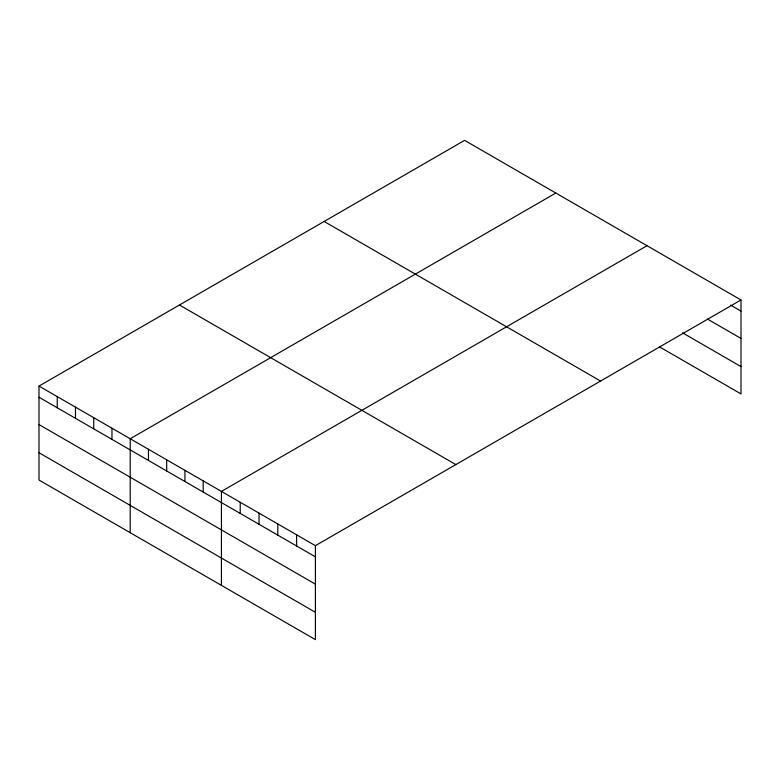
<?xml version="1.0" encoding="UTF-8"?>
<svg xmlns="http://www.w3.org/2000/svg" width="780" height="780" viewBox="0 0 780 780"><rect width="100%" height="100%" fill="white"/><g stroke="black" fill="none" stroke-linecap="round" stroke-linejoin="round"><path stroke-width="1.17" d="M39 386.09L315.403 545.668L315.403 639.629L39 480.041L39 386.09L464.597 140.371L741 299.959L741 393.91L659.548 346.885M555.808 193.04L130.211 438.75L130.211 532.701M647.02 245.7L221.432 491.41L221.432 585.37M315.403 545.668L741 299.959M730.558 305.087L741 311.113M707.587 319.147L741 338.442M682.529 332.826L741 366.59M324.148 221.461L600.551 381.04M179.449 305L455.851 464.587M39 397.254L315.403 556.832M39 424.573L315.403 584.152M39 452.722L315.403 612.3M296.615 534.817L296.615 545.981M277.817 523.965L277.817 535.129M259.019 513.113L259.019 524.277M240.22 502.261L240.22 513.425M203.19 480.88L203.19 492.043M184.938 470.35L184.938 481.514M166.696 459.82L166.696 470.974M148.453 449.28L148.453 460.444M111.969 428.22L111.969 439.384M93.727 417.69L93.727 428.844M75.484 407.15L75.484 418.314M57.242 396.62L57.242 407.784"/></g></svg>
